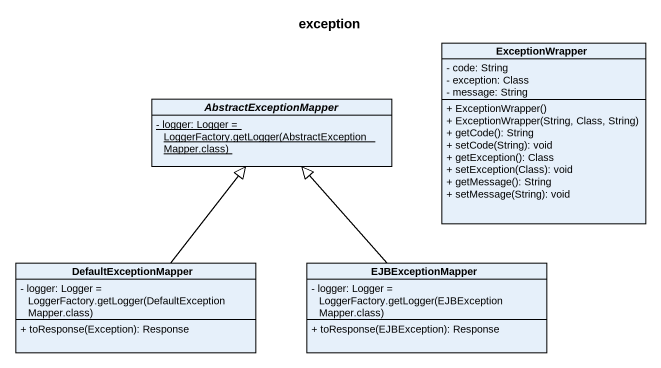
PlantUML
@startuml
title exception
hide circle
hide empty members
skinparam classAttributeIconSize 0
class ExceptionWrapper {
  - code: String
  - exception: Class
  - message: String
  + ExceptionWrapper()
  + ExceptionWrapper(String, Class, String)
  + getCode(): String
  + setCode(String): void
  + getException(): Class
  + setException(Class): void
  + getMessage(): String
  + setMessage(String): void
}
abstract class AbstractExceptionMapper {
  {static} {field} - logger: Logger = LoggerFactory.getLogger(AbstractExceptionMapper.class)
}
class DefaultExceptionMapper {
  {field} - logger: Logger = LoggerFactory.getLogger(DefaultExceptionMapper.class)
  + toResponse(Exception): Response
}
class EJBExceptionMapper {
  {field} - logger: Logger = LoggerFactory.getLogger(EJBExceptionMapper.class)
  + toResponse(EJBException): Response
}
DefaultExceptionMapper -up-|> AbstractExceptionMapper
EJBExceptionMapper -up-|> AbstractExceptionMapper
@enduml
